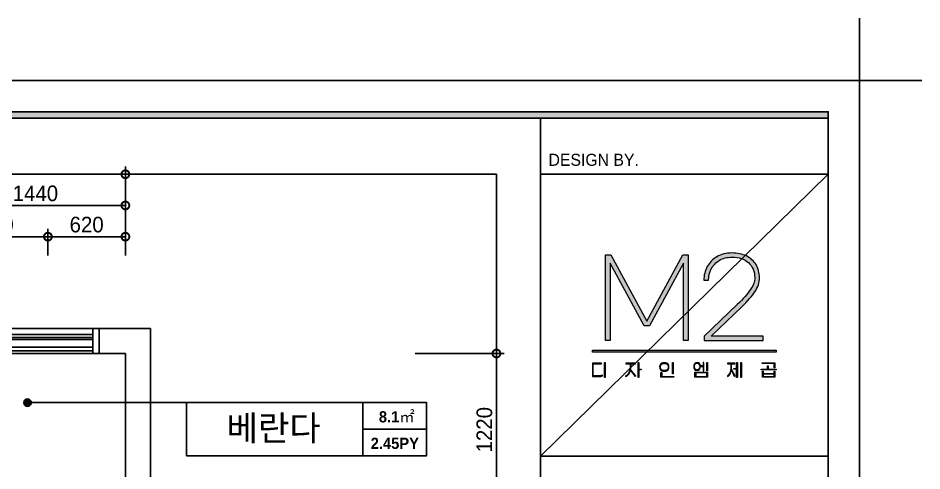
# Model space of a CAD drawing. Header units: millimetres. Extents: x 144680 to 246943, y -177515 to -149396.
# Drawn here: x 228874 to 236107, y -165290 to -161665 of the extents above; entities that cross this region are included whole.
import ezdxf
from ezdxf.enums import TextEntityAlignment as Align

# ---------------------------------------------------------------- set-up
doc = ezdxf.new("R2010")
doc.units = ezdxf.units.MM
doc.header["$LTSCALE"] = 50
for name, color, linetype in [('0-ELC TEXT', 7, 'Continuous'), ('03-TEXT', 3, 'Continuous'), ('07-DIM WAL', 5, 'Continuous'), ('_U+B808_U+C774_U+C5B4 2', 7, 'Continuous'), ('FORM(YOURNAME)-1', 1, 'Continuous'), ('FORM(YOURNAME)-11', 1, 'Continuous'), ('fur', 6, 'Continuous'), ('WALL', 2, 'Continuous'), ('win', 4, 'Continuous')]:
    doc.layers.add(name, color=color, linetype=linetype)
doc.styles.add('YOURNAME', font='')
doc.styles.add('넥슨고딕', font='')
doc.styles.add('스타일1', font='')
doc.styles.add('코레일둥고', font='')
doc.styles.get('YOURNAME').set_extended_font_data('HYwulM')
doc.styles.get('넥슨고딕').set_extended_font_data('NEXON Lv1 Gothic Bold', bold=True)
doc.styles.get('스타일1').set_extended_font_data('HYwulM')
doc.styles.get('코레일둥고').set_extended_font_data('Korail Round Gothic Medium')
doc.dimstyles.new('50', dxfattribs={"dimscale": 50, "dimtxt": 2.5, "dimasz": 2.5, "dimexe": 1.25, "dimexo": 2, "dimtad": 1, "dimdec": 0, "dimtxsty": '스타일1', "dimblk": 'DOTSMALL', "dimcen": 2.5, "dimclrd": 1, "dimclre": 1, "dimclrt": 2, "dimadec": 0, "dimazin": 0, "dimtfac": 1, "dimtix": 1, "dimtmove": 0, "dimatfit": 3, "dimldrblk": 'DOTSMALL', "dimfxl": 1.25, "dimarcsym": 0})

# ---------------------------------------------------------------- blocks, each defined once
blk = doc.blocks.new('2600')
at = {"layer": 'win'}
for p, q in [((8549.2, -153771), (8549.2, -153471)), ((7239.2, -153521), (9759.2, -153521)), ((7249.2, -153608.5), (9749.2, -153608.5)), ((7249.2, -153608.5), (9749.2, -153608.5)), ((7249.2, -153721), (9749.2, -153721))]:
    blk.add_line(p, q, dxfattribs=at)
for points in [[(7199.2, -153721), (7249.2, -153721), (7249.2, -153521), (7199.2, -153521)], [(9799.2, -153721), (9749.2, -153721), (9749.2, -153521), (9799.2, -153521)]]:
    blk.add_lwpolyline(points, close=True, dxfattribs=at)
for points in [[(7249.2, -153543.5), (8579.2, -153543.5), (8579.2, -153568.5), (7249.2, -153568.5)], [(9749.2, -153568.5), (8519.2, -153568.5), (8519.2, -153593.5), (9749.2, -153593.5)], [(7249.2, -153638.5), (8579.2, -153638.5), (8579.2, -153668.5), (7249.2, -153668.5)], [(9749.2, -153668.5), (8519.2, -153668.5), (8519.2, -153698.5), (9749.2, -153698.5)]]:
    blk.add_lwpolyline(points, dxfattribs=at)
blk = doc.blocks.new('vudauseeh')
at = {"layer": 'WALL', "color": 2}
for p, q in [((143650, -164150), (146660, -164150)), ((146660, -174830), (146660, -164150)), ((143450, -164350), (146460, -164350)), ((146460, -165375), (146460, -164350))]:
    blk.add_line(p, q, dxfattribs=at)
at = {"layer": 'fur'}
blk.add_blockref('2600', (136450.8, -10629.5), dxfattribs=at)
blk = doc.blocks.new('cjswjdeh2')
blk.add_blockref('vudauseeh', (85552.9, 2316.5))
blk = doc.blocks.new('block 34')
at = {"layer": '_U+B808_U+C774_U+C5B4 2'}
h = blk.add_hatch(color=35, dxfattribs=at)
h.dxf.hatch_style = 2
h.paths.add_polyline_path([(674.6, -105.53), (675.73, -105.53), (683.42, -119.69), (691.1, -105.53), (692.22, -105.53), (692.22, -123.82), (691.22, -123.82), (691.22, -107.31), (683.97, -120.67), (682.84, -120.67), (675.59, -107.31), (675.59, -123.82), (674.6, -123.82)])
h = blk.add_hatch(color=35, dxfattribs=at)
h.dxf.hatch_style = 2
edge = h.paths.add_edge_path()
edge.add_spline(control_points=[(704.68, -105.78), (705.57, -106.21), (706.25, -106.83), (706.73, -107.63), (707.21, -108.43), (707.45, -109.38), (707.45, -110.46), (707.45, -111.43), (707.14, -112.39), (706.53, -113.34), (705.92, -114.29), (704.98, -115.38), (703.7, -116.62), (703.7, -116.62), (697.12, -122.91), (697.12, -122.91), (697.12, -122.91), (708.26, -122.91), (708.26, -122.91), (708.26, -122.91), (708.26, -123.82), (708.26, -123.82), (708.26, -123.82), (695.66, -123.82), (695.66, -123.82), (695.66, -123.82), (695.66, -122.91), (695.66, -122.91), (695.66, -122.91), (702.73, -116.15), (702.73, -116.15), (703.99, -114.93), (704.93, -113.86), (705.54, -112.95), (706.15, -112.03), (706.45, -111.2), (706.45, -110.46), (706.45, -109.07), (706.01, -107.98), (705.12, -107.2), (704.23, -106.42), (703.05, -106.03), (701.57, -106.03), (700.53, -106.03), (699.64, -106.26), (698.89, -106.71), (698.15, -107.15), (697.57, -107.75), (697.18, -108.5), (696.79, -109.25), (696.59, -110.06), (696.59, -110.94), (696.59, -110.94), (695.59, -110.94), (695.59, -110.94), (695.59, -109.89), (695.83, -108.93), (696.3, -108.05), (696.77, -107.17), (697.46, -106.46), (698.36, -105.93), (699.26, -105.4), (700.33, -105.13), (701.57, -105.13), (702.76, -105.13), (703.79, -105.35), (704.68, -105.78)], knot_values=[0, 0, 0, 0, 1, 1, 1, 2, 2, 2, 3, 3, 3, 4, 4, 4, 5, 5, 5, 6, 6, 6, 7, 7, 7, 8, 8, 8, 9, 9, 9, 10, 10, 10, 11, 11, 11, 12, 12, 12, 13, 13, 13, 14, 14, 14, 15, 15, 15, 16, 16, 16, 17, 17, 17, 18, 18, 18, 19, 19, 19, 20, 20, 20, 21, 21, 21, 22, 22, 22, 22], degree=3, periodic=0)
at = {"layer": '_U+B808_U+C774_U+C5B4 2', "lineweight": 0}
blk.add_lwpolyline([(674.6, -105.53), (675.73, -105.53), (683.42, -119.69), (691.1, -105.53), (692.22, -105.53), (692.22, -123.82), (691.22, -123.82), (691.22, -107.31), (683.97, -120.67), (682.84, -120.67), (675.59, -107.31), (675.59, -123.82), (674.6, -123.82), (674.6, -105.53)], dxfattribs=at)
blk.add_open_spline([(704.68, -105.78), (705.57, -106.21), (706.25, -106.83), (706.73, -107.63), (707.21, -108.43), (707.45, -109.38), (707.45, -110.46), (707.45, -111.43), (707.14, -112.39), (706.53, -113.34), (705.92, -114.29), (704.98, -115.38), (703.7, -116.62), (703.7, -116.62), (697.12, -122.91), (697.12, -122.91), (697.12, -122.91), (708.26, -122.91), (708.26, -122.91), (708.26, -122.91), (708.26, -123.82), (708.26, -123.82), (708.26, -123.82), (695.66, -123.82), (695.66, -123.82), (695.66, -123.82), (695.66, -122.91), (695.66, -122.91), (695.66, -122.91), (702.73, -116.15), (702.73, -116.15), (703.99, -114.93), (704.93, -113.86), (705.54, -112.95), (706.15, -112.03), (706.45, -111.2), (706.45, -110.46), (706.45, -109.07), (706.01, -107.98), (705.12, -107.2), (704.23, -106.42), (703.05, -106.03), (701.57, -106.03), (700.53, -106.03), (699.64, -106.26), (698.89, -106.71), (698.15, -107.15), (697.57, -107.75), (697.18, -108.5), (696.79, -109.25), (696.59, -110.06), (696.59, -110.94), (696.59, -110.94), (695.59, -110.94), (695.59, -110.94), (695.59, -109.89), (695.83, -108.93), (696.3, -108.05), (696.77, -107.17), (697.46, -106.46), (698.36, -105.93), (699.26, -105.4), (700.33, -105.13), (701.57, -105.13), (702.76, -105.13), (703.79, -105.35), (704.68, -105.78)], degree=3, knots=[0, 0, 0, 0, 1, 1, 1, 2, 2, 2, 3, 3, 3, 4, 4, 4, 5, 5, 5, 6, 6, 6, 7, 7, 7, 8, 8, 8, 9, 9, 9, 10, 10, 10, 11, 11, 11, 12, 12, 12, 13, 13, 13, 14, 14, 14, 15, 15, 15, 16, 16, 16, 17, 17, 17, 18, 18, 18, 19, 19, 19, 20, 20, 20, 21, 21, 21, 22, 22, 22, 22], dxfattribs=at)
blk = doc.blocks.new('block 35')
at = {"layer": '_U+B808_U+C774_U+C5B4 2'}
h = blk.add_hatch(color=35, dxfattribs=at)
h.dxf.hatch_style = 2
edge = h.paths.add_edge_path()
edge.add_spline(control_points=[(673.72, -128.8), (673.72, -128.8), (672, -128.8), (672, -128.8), (672, -128.8), (672, -131.36), (672, -131.36), (672, -131.36), (673.14, -131.36), (673.14, -131.36), (673.29, -131.36), (673.44, -131.34), (673.6, -131.31), (673.75, -131.28), (673.88, -131.24), (673.98, -131.2), (673.98, -131.2), (673.98, -131.35), (673.98, -131.35), (673.88, -131.4), (673.75, -131.44), (673.6, -131.47), (673.45, -131.49), (673.3, -131.51), (673.14, -131.51), (673.14, -131.51), (671.83, -131.51), (671.83, -131.51), (671.83, -131.51), (671.83, -128.65), (671.83, -128.65), (671.83, -128.65), (673.72, -128.65), (673.72, -128.65), (673.72, -128.65), (673.72, -128.8), (673.72, -128.8)], knot_values=[0, 0, 0, 0, 1, 1, 1, 2, 2, 2, 3, 3, 3, 4, 4, 4, 5, 5, 5, 6, 6, 6, 7, 7, 7, 8, 8, 8, 9, 9, 9, 10, 10, 10, 11, 11, 11, 12, 12, 12, 12], degree=3, periodic=0)
h.paths.add_polyline_path([(674.54, -131.73), (674.38, -131.74), (674.38, -128.5), (674.54, -128.5)])
h = blk.add_hatch(color=35, dxfattribs=at)
h.dxf.hatch_style = 2
edge = h.paths.add_edge_path()
edge.add_spline(control_points=[(679.96, -130.01), (679.96, -130.01), (681.09, -131.37), (681.09, -131.37), (681.09, -131.37), (680.96, -131.47), (680.96, -131.47), (680.96, -131.47), (679.92, -130.19), (679.92, -130.19), (679.82, -130.57), (679.69, -130.87), (679.52, -131.09), (679.35, -131.32), (679.14, -131.46), (678.9, -131.51), (678.9, -131.51), (678.9, -131.36), (678.9, -131.36), (679.11, -131.3), (679.3, -131.16), (679.45, -130.93), (679.6, -130.7), (679.71, -130.39), (679.79, -130.03), (679.86, -129.66), (679.91, -129.25), (679.91, -128.8), (679.91, -128.8), (678.97, -128.8), (678.97, -128.8), (678.97, -128.8), (678.97, -128.65), (678.97, -128.65), (678.97, -128.65), (681, -128.65), (681, -128.65), (681, -128.65), (681, -128.8), (681, -128.8), (681, -128.8), (680.07, -128.8), (680.07, -128.8), (680.06, -129.26), (680.03, -129.66), (679.96, -130.01)], knot_values=[0, 0, 0, 0, 1, 1, 1, 2, 2, 2, 3, 3, 3, 4, 4, 4, 5, 5, 5, 6, 6, 6, 7, 7, 7, 8, 8, 8, 9, 9, 9, 10, 10, 10, 11, 11, 11, 12, 12, 12, 13, 13, 13, 14, 14, 14, 15, 15, 15, 15], degree=3, periodic=0)
h.paths.add_polyline_path([(682.21, -130.06), (681.69, -130.06), (681.69, -131.73), (681.54, -131.73), (681.54, -128.5), (681.69, -128.5), (681.69, -129.92), (682.21, -129.92)])
h = blk.add_hatch(color=35, dxfattribs=at)
h.dxf.hatch_style = 2
edge = h.paths.add_edge_path()
edge.add_spline(control_points=[(687.69, -128.68), (687.84, -128.76), (687.95, -128.87), (688.03, -129.01), (688.11, -129.15), (688.15, -129.3), (688.15, -129.47), (688.15, -129.64), (688.11, -129.8), (688.03, -129.94), (687.95, -130.08), (687.84, -130.19), (687.69, -130.27), (687.54, -130.35), (687.36, -130.39), (687.15, -130.39), (686.95, -130.39), (686.77, -130.35), (686.62, -130.27), (686.47, -130.19), (686.36, -130.08), (686.28, -129.94), (686.2, -129.8), (686.16, -129.64), (686.16, -129.47), (686.16, -129.3), (686.2, -129.15), (686.28, -129.01), (686.36, -128.87), (686.47, -128.76), (686.62, -128.68), (686.77, -128.6), (686.95, -128.56), (687.15, -128.56), (687.36, -128.56), (687.54, -128.6), (687.69, -128.68)], knot_values=[0, 0, 0, 0, 1, 1, 1, 2, 2, 2, 3, 3, 3, 4, 4, 4, 5, 5, 5, 6, 6, 6, 7, 7, 7, 8, 8, 8, 9, 9, 9, 10, 10, 10, 11, 11, 11, 12, 12, 12, 12], degree=3, periodic=0)
edge = h.paths.add_edge_path()
edge.add_spline(control_points=[(686.72, -128.79), (686.59, -128.86), (686.49, -128.95), (686.43, -129.07), (686.36, -129.18), (686.32, -129.32), (686.32, -129.47), (686.32, -129.63), (686.36, -129.76), (686.43, -129.88), (686.49, -130), (686.59, -130.09), (686.72, -130.15), (686.84, -130.22), (686.99, -130.25), (687.15, -130.25), (687.32, -130.25), (687.46, -130.22), (687.59, -130.15), (687.72, -130.09), (687.81, -130), (687.88, -129.88), (687.95, -129.76), (687.98, -129.63), (687.98, -129.47), (687.98, -129.32), (687.95, -129.18), (687.88, -129.07), (687.81, -128.95), (687.72, -128.86), (687.59, -128.79), (687.46, -128.73), (687.32, -128.7), (687.15, -128.7), (686.99, -128.7), (686.84, -128.73), (686.72, -128.79)], knot_values=[0, 0, 0, 0, 1, 1, 1, 2, 2, 2, 3, 3, 3, 4, 4, 4, 5, 5, 5, 6, 6, 6, 7, 7, 7, 8, 8, 8, 9, 9, 9, 10, 10, 10, 11, 11, 11, 12, 12, 12, 12], degree=3, periodic=0)
h.paths.add_polyline_path([(686.6, -131.51), (689.15, -131.51), (689.15, -131.66), (686.44, -131.66), (686.44, -130.66), (686.6, -130.66)])
h.paths.add_polyline_path([(689.03, -130.91), (688.87, -130.91), (688.87, -128.5), (689.03, -128.5)])
h = blk.add_hatch(color=35, dxfattribs=at)
h.dxf.hatch_style = 2
edge = h.paths.add_edge_path()
edge.add_spline(control_points=[(694.67, -130), (694.55, -130.16), (694.37, -130.23), (694.14, -130.23), (693.91, -130.23), (693.73, -130.16), (693.61, -130), (693.48, -129.84), (693.42, -129.64), (693.42, -129.39), (693.42, -129.14), (693.48, -128.94), (693.61, -128.78), (693.73, -128.62), (693.91, -128.54), (694.14, -128.54), (694.35, -128.54), (694.51, -128.61), (694.63, -128.74), (694.75, -128.87), (694.83, -129.04), (694.85, -129.25), (694.85, -129.25), (695.45, -129.25), (695.45, -129.25), (695.45, -129.25), (695.45, -128.52), (695.45, -128.52), (695.45, -128.52), (695.61, -128.52), (695.61, -128.52), (695.61, -128.52), (695.61, -130.29), (695.61, -130.29), (695.61, -130.29), (695.45, -130.29), (695.45, -130.29), (695.45, -130.29), (695.45, -129.4), (695.45, -129.4), (695.45, -129.4), (694.86, -129.4), (694.86, -129.4), (694.85, -129.64), (694.79, -129.85), (694.67, -130)], knot_values=[0, 0, 0, 0, 1, 1, 1, 2, 2, 2, 3, 3, 3, 4, 4, 4, 5, 5, 5, 6, 6, 6, 7, 7, 7, 8, 8, 8, 9, 9, 9, 10, 10, 10, 11, 11, 11, 12, 12, 12, 13, 13, 13, 14, 14, 14, 15, 15, 15, 15], degree=3, periodic=0)
edge = h.paths.add_edge_path()
edge.add_spline(control_points=[(693.73, -129.9), (693.83, -130.03), (693.97, -130.09), (694.14, -130.09), (694.31, -130.09), (694.45, -130.03), (694.55, -129.9), (694.65, -129.78), (694.7, -129.61), (694.7, -129.39), (694.7, -129.17), (694.65, -129), (694.55, -128.87), (694.45, -128.75), (694.31, -128.69), (694.14, -128.69), (693.97, -128.69), (693.83, -128.75), (693.73, -128.87), (693.63, -129), (693.58, -129.17), (693.58, -129.39), (693.58, -129.61), (693.63, -129.78), (693.73, -129.9)], knot_values=[0, 0, 0, 0, 1, 1, 1, 2, 2, 2, 3, 3, 3, 4, 4, 4, 5, 5, 5, 6, 6, 6, 7, 7, 7, 8, 8, 8, 8], degree=3, periodic=0)
h.paths.add_polyline_path([(693.69, -130.55), (696.36, -130.55), (696.36, -131.66), (693.69, -131.66)])
h.paths.add_polyline_path([(693.85, -131.51), (696.2, -131.51), (696.2, -130.7), (693.85, -130.7)])
h.paths.add_polyline_path([(696.36, -128.5), (696.36, -130.32), (696.2, -130.32), (696.2, -128.5)])
h = blk.add_hatch(color=35, dxfattribs=at)
h.dxf.hatch_style = 2
edge = h.paths.add_edge_path()
edge.add_spline(control_points=[(701.46, -129.93), (701.46, -129.93), (702.28, -131.39), (702.28, -131.39), (702.28, -131.39), (702.15, -131.47), (702.15, -131.47), (702.15, -131.47), (701.43, -130.17), (701.43, -130.17), (701.3, -130.94), (701.03, -131.39), (700.63, -131.51), (700.63, -131.51), (700.63, -131.35), (700.63, -131.35), (700.88, -131.26), (701.06, -130.99), (701.18, -130.55), (701.3, -130.1), (701.37, -129.52), (701.37, -128.8), (701.37, -128.8), (700.67, -128.8), (700.67, -128.8), (700.67, -128.8), (700.67, -128.65), (700.67, -128.65), (700.67, -128.65), (702.19, -128.65), (702.19, -128.65), (702.19, -128.65), (702.19, -128.8), (702.19, -128.8), (702.19, -128.8), (701.53, -128.8), (701.53, -128.8), (701.52, -129.25), (701.5, -129.63), (701.46, -129.93)], knot_values=[0, 0, 0, 0, 1, 1, 1, 2, 2, 2, 3, 3, 3, 4, 4, 4, 5, 5, 5, 6, 6, 6, 7, 7, 7, 8, 8, 8, 9, 9, 9, 10, 10, 10, 11, 11, 11, 12, 12, 12, 13, 13, 13, 13], degree=3, periodic=0)
h.paths.add_polyline_path([(702.59, -128.52), (702.75, -128.52), (702.75, -131.68), (702.59, -131.68), (702.59, -129.95), (702, -129.95), (702, -129.8), (702.59, -129.8)])
h.paths.add_polyline_path([(703.61, -128.5), (703.61, -131.73), (703.45, -131.73), (703.45, -128.5)])
h = blk.add_hatch(color=35, dxfattribs=at)
h.dxf.hatch_style = 2
h.paths.add_polyline_path([(711.02, -129.93), (711.02, -130.07), (707.82, -130.07), (707.82, -129.93), (709.16, -129.93), (709.16, -129.2), (709.32, -129.2), (709.32, -129.93)])
h.paths.add_polyline_path([(710.61, -128.72), (708.07, -128.72), (708.07, -128.57), (710.77, -128.57), (710.77, -129.64), (710.61, -129.64)])
h.paths.add_polyline_path([(710.61, -130.36), (710.77, -130.36), (710.77, -131.66), (708.08, -131.66), (708.08, -130.36), (708.24, -130.36), (708.24, -130.83), (710.61, -130.83)])
h.paths.add_polyline_path([(710.61, -131.52), (710.61, -130.97), (708.24, -130.97), (708.24, -131.52)])
at = {"layer": '_U+B808_U+C774_U+C5B4 2', "lineweight": 0}
for points in [[(674.54, -131.73), (674.38, -131.74), (674.38, -128.5), (674.54, -128.5), (674.54, -131.73)], [(682.21, -130.06), (681.69, -130.06), (681.69, -131.73), (681.54, -131.73), (681.54, -128.5), (681.69, -128.5), (681.69, -129.92), (682.21, -129.92), (682.21, -130.06)], [(689.03, -130.91), (688.87, -130.91), (688.87, -128.5), (689.03, -128.5), (689.03, -130.91)], [(696.36, -128.5), (696.36, -130.32), (696.2, -130.32), (696.2, -128.5), (696.36, -128.5)], [(702.59, -128.52), (702.75, -128.52), (702.75, -131.68), (702.59, -131.68), (702.59, -129.95), (702, -129.95), (702, -129.8), (702.59, -129.8), (702.59, -128.52)], [(703.61, -128.5), (703.61, -131.73), (703.45, -131.73), (703.45, -128.5), (703.61, -128.5)], [(711.02, -129.93), (711.02, -130.07), (707.82, -130.07), (707.82, -129.93), (709.16, -129.93), (709.16, -129.2), (709.32, -129.2), (709.32, -129.93), (711.02, -129.93)], [(710.61, -128.72), (708.07, -128.72), (708.07, -128.57), (710.77, -128.57), (710.77, -129.64), (710.61, -129.64), (710.61, -128.72)], [(686.6, -131.51), (689.15, -131.51), (689.15, -131.66), (686.44, -131.66), (686.44, -130.66), (686.6, -130.66), (686.6, -131.51)], [(693.69, -130.55), (696.36, -130.55), (696.36, -131.66), (693.69, -131.66), (693.69, -130.55)], [(693.85, -131.51), (696.2, -131.51), (696.2, -130.7), (693.85, -130.7), (693.85, -131.51)], [(710.61, -130.36), (710.77, -130.36), (710.77, -131.66), (708.08, -131.66), (708.08, -130.36), (708.24, -130.36), (708.24, -130.83), (710.61, -130.83), (710.61, -130.36)], [(710.61, -131.52), (710.61, -130.97), (708.24, -130.97), (708.24, -131.52), (710.61, -131.52)]]:
    blk.add_lwpolyline(points, dxfattribs=at)
for points, knots in [([(673.72, -128.8), (673.72, -128.8), (672, -128.8), (672, -128.8), (672, -128.8), (672, -131.36), (672, -131.36), (672, -131.36), (673.14, -131.36), (673.14, -131.36), (673.29, -131.36), (673.44, -131.34), (673.6, -131.31), (673.75, -131.28), (673.88, -131.24), (673.98, -131.2), (673.98, -131.2), (673.98, -131.35), (673.98, -131.35), (673.88, -131.4), (673.75, -131.44), (673.6, -131.47), (673.45, -131.49), (673.3, -131.51), (673.14, -131.51), (673.14, -131.51), (671.83, -131.51), (671.83, -131.51), (671.83, -131.51), (671.83, -128.65), (671.83, -128.65), (671.83, -128.65), (673.72, -128.65), (673.72, -128.65), (673.72, -128.65), (673.72, -128.8), (673.72, -128.8)], [0, 0, 0, 0, 1, 1, 1, 2, 2, 2, 3, 3, 3, 4, 4, 4, 5, 5, 5, 6, 6, 6, 7, 7, 7, 8, 8, 8, 9, 9, 9, 10, 10, 10, 11, 11, 11, 12, 12, 12, 12]), ([(679.96, -130.01), (679.96, -130.01), (681.09, -131.37), (681.09, -131.37), (681.09, -131.37), (680.96, -131.47), (680.96, -131.47), (680.96, -131.47), (679.92, -130.19), (679.92, -130.19), (679.82, -130.57), (679.69, -130.87), (679.52, -131.09), (679.35, -131.32), (679.14, -131.46), (678.9, -131.51), (678.9, -131.51), (678.9, -131.36), (678.9, -131.36), (679.11, -131.3), (679.3, -131.16), (679.45, -130.93), (679.6, -130.7), (679.71, -130.39), (679.79, -130.03), (679.86, -129.66), (679.91, -129.25), (679.91, -128.8), (679.91, -128.8), (678.97, -128.8), (678.97, -128.8), (678.97, -128.8), (678.97, -128.65), (678.97, -128.65), (678.97, -128.65), (681, -128.65), (681, -128.65), (681, -128.65), (681, -128.8), (681, -128.8), (681, -128.8), (680.07, -128.8), (680.07, -128.8), (680.06, -129.26), (680.03, -129.66), (679.96, -130.01)], [0, 0, 0, 0, 1, 1, 1, 2, 2, 2, 3, 3, 3, 4, 4, 4, 5, 5, 5, 6, 6, 6, 7, 7, 7, 8, 8, 8, 9, 9, 9, 10, 10, 10, 11, 11, 11, 12, 12, 12, 13, 13, 13, 14, 14, 14, 15, 15, 15, 15]), ([(687.69, -128.68), (687.84, -128.76), (687.95, -128.87), (688.03, -129.01), (688.11, -129.15), (688.15, -129.3), (688.15, -129.47), (688.15, -129.64), (688.11, -129.8), (688.03, -129.94), (687.95, -130.08), (687.84, -130.19), (687.69, -130.27), (687.54, -130.35), (687.36, -130.39), (687.15, -130.39), (686.95, -130.39), (686.77, -130.35), (686.62, -130.27), (686.47, -130.19), (686.36, -130.08), (686.28, -129.94), (686.2, -129.8), (686.16, -129.64), (686.16, -129.47), (686.16, -129.3), (686.2, -129.15), (686.28, -129.01), (686.36, -128.87), (686.47, -128.76), (686.62, -128.68), (686.77, -128.6), (686.95, -128.56), (687.15, -128.56), (687.36, -128.56), (687.54, -128.6), (687.69, -128.68)], [0, 0, 0, 0, 1, 1, 1, 2, 2, 2, 3, 3, 3, 4, 4, 4, 5, 5, 5, 6, 6, 6, 7, 7, 7, 8, 8, 8, 9, 9, 9, 10, 10, 10, 11, 11, 11, 12, 12, 12, 12]), ([(686.72, -128.79), (686.59, -128.86), (686.49, -128.95), (686.43, -129.07), (686.36, -129.18), (686.32, -129.32), (686.32, -129.47), (686.32, -129.63), (686.36, -129.76), (686.43, -129.88), (686.49, -130), (686.59, -130.09), (686.72, -130.15), (686.84, -130.22), (686.99, -130.25), (687.15, -130.25), (687.32, -130.25), (687.46, -130.22), (687.59, -130.15), (687.72, -130.09), (687.81, -130), (687.88, -129.88), (687.95, -129.76), (687.98, -129.63), (687.98, -129.47), (687.98, -129.32), (687.95, -129.18), (687.88, -129.07), (687.81, -128.95), (687.72, -128.86), (687.59, -128.79), (687.46, -128.73), (687.32, -128.7), (687.15, -128.7), (686.99, -128.7), (686.84, -128.73), (686.72, -128.79)], [0, 0, 0, 0, 1, 1, 1, 2, 2, 2, 3, 3, 3, 4, 4, 4, 5, 5, 5, 6, 6, 6, 7, 7, 7, 8, 8, 8, 9, 9, 9, 10, 10, 10, 11, 11, 11, 12, 12, 12, 12]), ([(694.67, -130), (694.55, -130.16), (694.37, -130.23), (694.14, -130.23), (693.91, -130.23), (693.73, -130.16), (693.61, -130), (693.48, -129.84), (693.42, -129.64), (693.42, -129.39), (693.42, -129.14), (693.48, -128.94), (693.61, -128.78), (693.73, -128.62), (693.91, -128.54), (694.14, -128.54), (694.35, -128.54), (694.51, -128.61), (694.63, -128.74), (694.75, -128.87), (694.83, -129.04), (694.85, -129.25), (694.85, -129.25), (695.45, -129.25), (695.45, -129.25), (695.45, -129.25), (695.45, -128.52), (695.45, -128.52), (695.45, -128.52), (695.61, -128.52), (695.61, -128.52), (695.61, -128.52), (695.61, -130.29), (695.61, -130.29), (695.61, -130.29), (695.45, -130.29), (695.45, -130.29), (695.45, -130.29), (695.45, -129.4), (695.45, -129.4), (695.45, -129.4), (694.86, -129.4), (694.86, -129.4), (694.85, -129.64), (694.79, -129.85), (694.67, -130)], [0, 0, 0, 0, 1, 1, 1, 2, 2, 2, 3, 3, 3, 4, 4, 4, 5, 5, 5, 6, 6, 6, 7, 7, 7, 8, 8, 8, 9, 9, 9, 10, 10, 10, 11, 11, 11, 12, 12, 12, 13, 13, 13, 14, 14, 14, 15, 15, 15, 15]), ([(693.73, -129.9), (693.83, -130.03), (693.97, -130.09), (694.14, -130.09), (694.31, -130.09), (694.45, -130.03), (694.55, -129.9), (694.65, -129.78), (694.7, -129.61), (694.7, -129.39), (694.7, -129.17), (694.65, -129), (694.55, -128.87), (694.45, -128.75), (694.31, -128.69), (694.14, -128.69), (693.97, -128.69), (693.83, -128.75), (693.73, -128.87), (693.63, -129), (693.58, -129.17), (693.58, -129.39), (693.58, -129.61), (693.63, -129.78), (693.73, -129.9)], [0, 0, 0, 0, 1, 1, 1, 2, 2, 2, 3, 3, 3, 4, 4, 4, 5, 5, 5, 6, 6, 6, 7, 7, 7, 8, 8, 8, 8]), ([(701.46, -129.93), (701.46, -129.93), (702.28, -131.39), (702.28, -131.39), (702.28, -131.39), (702.15, -131.47), (702.15, -131.47), (702.15, -131.47), (701.43, -130.17), (701.43, -130.17), (701.3, -130.94), (701.03, -131.39), (700.63, -131.51), (700.63, -131.51), (700.63, -131.35), (700.63, -131.35), (700.88, -131.26), (701.06, -130.99), (701.18, -130.55), (701.3, -130.1), (701.37, -129.52), (701.37, -128.8), (701.37, -128.8), (700.67, -128.8), (700.67, -128.8), (700.67, -128.8), (700.67, -128.65), (700.67, -128.65), (700.67, -128.65), (702.19, -128.65), (702.19, -128.65), (702.19, -128.65), (702.19, -128.8), (702.19, -128.8), (702.19, -128.8), (701.53, -128.8), (701.53, -128.8), (701.52, -129.25), (701.5, -129.63), (701.46, -129.93)], [0, 0, 0, 0, 1, 1, 1, 2, 2, 2, 3, 3, 3, 4, 4, 4, 5, 5, 5, 6, 6, 6, 7, 7, 7, 8, 8, 8, 9, 9, 9, 10, 10, 10, 11, 11, 11, 12, 12, 12, 13, 13, 13, 13])]:
    blk.add_open_spline(points, degree=3, knots=knots, dxfattribs=at)
blk = doc.blocks.new('block 33')
at = {"layer": '_U+B808_U+C774_U+C5B4 2'}
for name in ['block 34', 'block 35']:
    blk.add_blockref(name, (0, 0), dxfattribs=at)
blk = doc.blocks.new('block 32')
at = {"layer": '_U+B808_U+C774_U+C5B4 2'}
h = blk.add_hatch(color=35, dxfattribs=at)
h.dxf.hatch_style = 2
h.paths.add_polyline_path([(711.02, -126.32), (671.83, -126.32), (671.83, -125.91), (711.02, -125.91)])
at = {"layer": '_U+B808_U+C774_U+C5B4 2', "lineweight": 0}
blk.add_lwpolyline([(711.02, -126.32), (671.83, -126.32), (671.83, -125.91), (711.02, -125.91), (711.02, -126.32)], dxfattribs=at)
at = {"layer": '_U+B808_U+C774_U+C5B4 2'}
blk.add_blockref('block 33', (0, 0), dxfattribs=at)
blk = doc.blocks.new('FORM-ELEVATION')
at = {"layer": 'FORM(YOURNAME)-11'}
h = blk.add_hatch(color=256, dxfattribs=at)
h.dxf.hatch_style = 1
h.paths.add_polyline_path([(-10309, 35708), (71691, 35708), (71691, 35508), (-10309, 35508)])
h.paths.add_polyline_path([(-10309, -21492), (71691, -21492), (71691, -21692), (-10309, -21692)])
at = {"layer": 'Defpoints', "color": 158}
for p, q in [((62481, 35508), (62481, -21492)), ((62481, 33708), (71691, 33708)), ((62481, 24686), (71691, 33708)), ((62481, 24686), (71691, 24686))]:
    blk.add_line(p, q, dxfattribs=at)
at = {"layer": 'Defpoints', "color": 1}
blk.add_lwpolyline([(72691, 38708), (72691, 36708), (74691, 36708)], dxfattribs=at)
at = {"layer": 'Defpoints', "color": 158}
for points in [[(-10309, -21692), (71691, -21692), (71691, 35708), (-10309, 35708)], [(-8309, 33708), (61071, 33708), (61071, -19692), (-8309, -19692)]]:
    blk.add_lwpolyline(points, close=True, dxfattribs=at)
at = {"layer": 'FORM(YOURNAME)-11', "color": 250}
blk.add_lwpolyline([(-11309, -22692), (72691, -22692), (72691, 36708), (-11309, 36708)], close=True, dxfattribs=at)
at = {"layer": 'FORM(YOURNAME)-11'}
blk.add_lwpolyline([(-10309, 35708), (71691, 35708), (71691, 35508), (-10309, 35508)], close=True, dxfattribs=at)
at = {"layer": '_U+B808_U+C774_U+C5B4 2', "xscale": 150, "yscale": 150, "zscale": 150}
blk.add_blockref('block 32', (-36628, 46957), dxfattribs=at)
at = {"layer": 'FORM(YOURNAME)-11', "color": 14, "style": 'YOURNAME'}
blk.add_text('DESIGN BY.', height=386.1, dxfattribs=at).set_placement((62739, 34170), align=Align.MIDDLE_LEFT)
at = {"layer": 'FORM(YOURNAME)-11', "color": 3, "style": 'YOURNAME'}
for tag, height, p in [('1', 450, (71041, -1219)), ('2', 450, (71041, -1863)), ('3', 450, (71041, -3150)), ('4', 450, (71041, -5081)), ('5', 515, (71041, -7398)), ('6', 515, (71041, -9650)), ('7', 515, (71041, -11903)), ('8', 515, (71041, -14155)), ('9', 515, (71041, -16408)), ('10', 515, (66791, -18596)), ('11', 515, (71041, -18660)), ('12', 515, (66791, -20848)), ('13', 515, (71041, -20848))]:
    blk.add_attdef(tag, text='', height=height, dxfattribs=at).set_placement(p, align=Align.MIDDLE_RIGHT)
blk = doc.blocks.new('_DOTSMALL')
at = {"color": 0, "linetype": 'ByBlock', "const_width": 0.5}
blk.add_lwpolyline([(-0.0625, 0, 1), (0.0625, 0, 1)], format="xyb", close=True, dxfattribs=at)
blk = doc.blocks.new('*D83')
at = {"layer": '07-DIM WAL', "color": 1, "lineweight": -2, "transparency": 16777216}
for p, q in [((224082.2, -163565), (224082.2, -162852.5)), ((229732.2, -163565), (229732.2, -162852.5)), ((229732.2, -162915), (224082.2, -162915))]:
    blk.add_line(p, q, dxfattribs=at)
at = {"layer": 'Defpoints', "color": 0, "transparency": 16777216}
for p in [(224082.2, -162915), (224082.2, -163665), (229732.2, -163665)]:
    blk.add_point(p, dxfattribs=at)
at = {"layer": '07-DIM WAL', "color": 1, "lineweight": -2, "transparency": 16777216, "xscale": 125, "yscale": 125, "zscale": 125, "rotation": 180}
blk.add_blockref('_DOTSMALL', (224082.2, -162915), dxfattribs=at)
at = {"layer": '07-DIM WAL', "color": 1, "lineweight": -2, "transparency": 16777216, "xscale": 125, "yscale": 125, "zscale": 125}
blk.add_blockref('_DOTSMALL', (229732.2, -162915), dxfattribs=at)
at = {"layer": '07-DIM WAL', "color": 2, "transparency": 16777216, "insert": (226907.2, -162818.7), "char_height": 125, "attachment_point": 5, "style": '스타일1'}
blk.add_mtext('5650', dxfattribs=at)
blk = doc.blocks.new('*D85')
at = {"layer": '07-DIM WAL', "color": 1, "lineweight": -2, "transparency": 16777216}
for p, q in [((228292.2, -163565), (228292.2, -163102.5)), ((229732.2, -163565), (229732.2, -163102.5)), ((228292.2, -163165), (229732.2, -163165))]:
    blk.add_line(p, q, dxfattribs=at)
at = {"layer": 'Defpoints', "color": 0, "transparency": 16777216}
for p in [(229732.2, -163165), (228292.2, -163665), (229732.2, -163665)]:
    blk.add_point(p, dxfattribs=at)
at = {"layer": '07-DIM WAL', "color": 1, "lineweight": -2, "transparency": 16777216, "xscale": 125, "yscale": 125, "zscale": 125, "rotation": 180}
blk.add_blockref('_DOTSMALL', (228292.2, -163165), dxfattribs=at)
at = {"layer": '07-DIM WAL', "color": 1, "lineweight": -2, "transparency": 16777216, "xscale": 125, "yscale": 125, "zscale": 125}
blk.add_blockref('_DOTSMALL', (229732.2, -163165), dxfattribs=at)
at = {"layer": '07-DIM WAL', "color": 2, "transparency": 16777216, "insert": (229012.2, -163068.8), "char_height": 125, "attachment_point": 5, "style": '스타일1'}
blk.add_mtext('1440', dxfattribs=at)
blk = doc.blocks.new('*D86')
at = {"layer": '07-DIM WAL', "color": 1, "lineweight": -2, "transparency": 16777216}
for p, q in [((229112.2, -163565), (229112.2, -163352.5)), ((229732.2, -163565), (229732.2, -163352.5)), ((229732.2, -163415), (229112.2, -163415))]:
    blk.add_line(p, q, dxfattribs=at)
at = {"layer": 'Defpoints', "color": 0, "transparency": 16777216}
for p in [(229112.2, -163415), (229112.2, -163665), (229732.2, -163665)]:
    blk.add_point(p, dxfattribs=at)
at = {"layer": '07-DIM WAL', "color": 1, "lineweight": -2, "transparency": 16777216, "xscale": 125, "yscale": 125, "zscale": 125, "rotation": 180}
blk.add_blockref('_DOTSMALL', (229112.2, -163415), dxfattribs=at)
at = {"layer": '07-DIM WAL', "color": 1, "lineweight": -2, "transparency": 16777216, "xscale": 125, "yscale": 125, "zscale": 125}
blk.add_blockref('_DOTSMALL', (229732.2, -163415), dxfattribs=at)
at = {"layer": '07-DIM WAL', "color": 2, "transparency": 16777216, "insert": (229422.2, -163318.7), "char_height": 125, "attachment_point": 5, "style": '스타일1'}
blk.add_mtext('620', dxfattribs=at)
blk = doc.blocks.new('*D87')
at = {"layer": '07-DIM WAL', "color": 1, "lineweight": -2, "transparency": 16777216}
for p, q in [((228292.2, -163565), (228292.2, -163352.5)), ((229112.2, -163565), (229112.2, -163352.5)), ((229112.2, -163415), (228292.2, -163415))]:
    blk.add_line(p, q, dxfattribs=at)
at = {"layer": 'Defpoints', "color": 0, "transparency": 16777216}
for p in [(228292.2, -163415), (228292.2, -163665), (229112.2, -163665)]:
    blk.add_point(p, dxfattribs=at)
at = {"layer": '07-DIM WAL', "color": 1, "lineweight": -2, "transparency": 16777216, "xscale": 125, "yscale": 125, "zscale": 125, "rotation": 180}
blk.add_blockref('_DOTSMALL', (228292.2, -163415), dxfattribs=at)
at = {"layer": '07-DIM WAL', "color": 1, "lineweight": -2, "transparency": 16777216, "xscale": 125, "yscale": 125, "zscale": 125}
blk.add_blockref('_DOTSMALL', (229112.2, -163415), dxfattribs=at)
at = {"layer": '07-DIM WAL', "color": 2, "transparency": 16777216, "insert": (228702.2, -163318.7), "char_height": 125, "attachment_point": 5, "style": '스타일1'}
blk.add_mtext('820', dxfattribs=at)
blk = doc.blocks.new('*D97')
at = {"layer": '07-DIM WAL', "color": 1, "lineweight": -2, "transparency": 16777216}
for p, q in [((232051.7, -164350), (232764.2, -164350)), ((232701.7, -164350), (232701.7, -165570)), ((232051.7, -165570), (232764.2, -165570))]:
    blk.add_line(p, q, dxfattribs=at)
at = {"layer": 'Defpoints', "color": 0, "transparency": 16777216}
for p in [(231951.7, -164350), (231951.7, -165570), (232701.7, -165570)]:
    blk.add_point(p, dxfattribs=at)
at = {"layer": '07-DIM WAL', "color": 1, "lineweight": -2, "transparency": 16777216, "xscale": 125, "yscale": 125, "zscale": 125}
for p, rotation in [((232701.7, -164350), 90), ((232701.7, -165570), 270)]:
    blk.add_blockref('_DOTSMALL', p, dxfattribs=dict(at, rotation=rotation))
at = {"layer": '07-DIM WAL', "color": 2, "transparency": 16777216, "insert": (232605.5, -164960), "char_height": 125, "attachment_point": 5, "rotation": 90, "style": '스타일1'}
blk.add_mtext('1220', dxfattribs=at)

msp = doc.modelspace()

# ---------------------------------------------------------------- hatches: boundary and pattern name
at = {"layer": '0-ELC TEXT'}
h = msp.add_hatch(color=256, dxfattribs=at)
h.dxf.hatch_style = 1
edge = h.paths.add_edge_path()
edge.add_arc((228949.8, -164743.5), 30, 0, 360)

# ---------------------------------------------------------------- linework, layer by layer
for p, q in [((228949.8, -164743.5), (230222.1, -164743.5)), ((231633.2, -165168.1), (231633.2, -164743.5)), ((231633.2, -164955.8), (232142.9, -164955.8))]:
    msp.add_line(p, q, dxfattribs=at)
msp.add_lwpolyline([(230222.1, -165168.1), (232142.9, -165168.1), (232142.9, -164743.5), (230222.1, -164743.5)], close=True, dxfattribs=at)
msp.add_circle((228949.8, -164743.5), 30, dxfattribs=at)

# ---------------------------------------------------------------- block references
msp.add_blockref('cjswjdeh2', (-2280.7, -2316.5))
at = {"layer": 'FORM(YOURNAME)-1', "xscale": 0.2500000000000001, "yscale": 0.2500000000000001, "zscale": 0.2500000000000001}
msp.add_blockref('FORM-ELEVATION', (217433.9, -171342), dxfattribs=at)

# ---------------------------------------------------------------- texts
at = {"layer": '03-TEXT'}
for s, height, style, p in [('베란다', 200, '코레일둥고', (230918.9, -165046.6)), ('8.1㎡', 90, '넥슨고딕', (231904, -164901.7)), ('2.45PY', 90, '넥슨고딕', (231888.6, -165114))]:
    msp.add_text(s, height=height, dxfattribs=dict(at, style=style)).set_placement(p, align=Align.CENTER)

# ---------------------------------------------------------------- dimensions: what is measured, and where the dimension line sits
at = {"layer": '07-DIM WAL'}
for base, p1, p2, picture, middle in [((224082.2, -162915), (229732.2, -163665), (224082.2, -163665), '*D83', (226907.2, -162818.7)), ((229732.2, -163165), (228292.2, -163665), (229732.2, -163665), '*D85', (229012.2, -163068.8)), ((228292.2, -163415), (229112.2, -163665), (228292.2, -163665), '*D87', (228702.2, -163318.7)), ((229112.2, -163415), (229732.2, -163665), (229112.2, -163665), '*D86', (229422.2, -163318.7))]:
    dim = msp.add_linear_dim(base=base, p1=p1, p2=p2, dimstyle='50', dxfattribs=at)
    dim.commit()
    dim.dimension.update_dxf_attribs({"geometry": picture, "text_midpoint": middle})
dim = msp.add_linear_dim(base=(232701.7, -165570), p1=(231951.7, -164350), p2=(231951.7, -165570), angle=90, dimstyle='50', dxfattribs=at)
dim.commit()
dim.dimension.update_dxf_attribs({"geometry": '*D97', "text_midpoint": (232605.5, -164960)})

doc.saveas('drawing.dxf')
